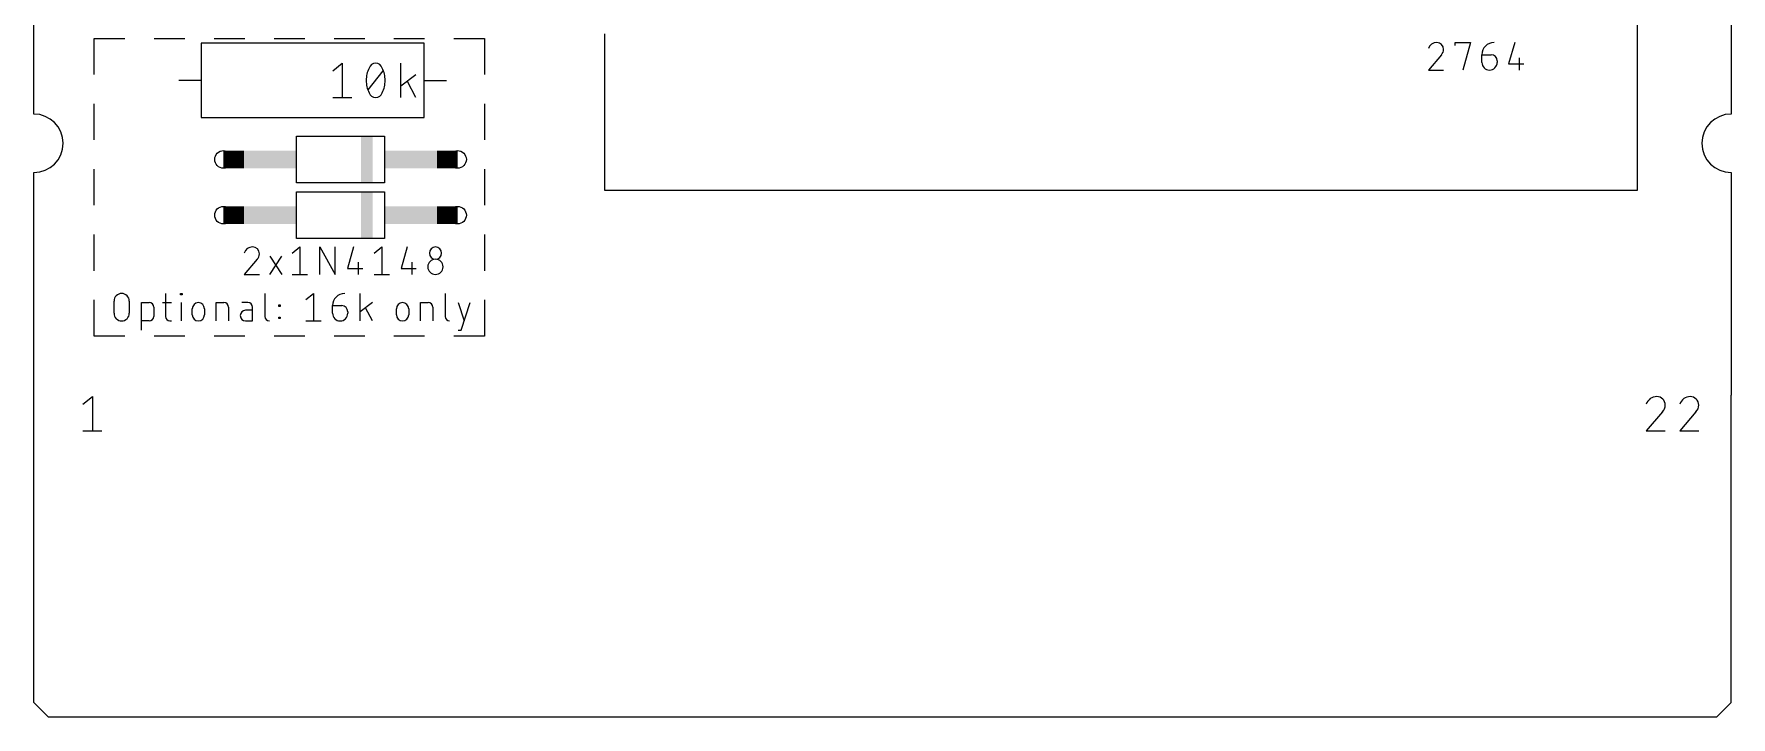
# Model space of a CAD drawing. Extents: x 0 to 58, y 0 to 63.7.
# Drawn here: x 0 to 58, y 0 to 23.3 of the extents above; entities that cross this region are included whole.
import ezdxf

# ---------------------------------------------------------------- set-up
doc = ezdxf.new("R2010")
doc.units = 0
for name, color, linetype in [('20', 30, 'CONTINUOUS'), ('21', 253, 'CONTINUOUS'), ('51', 253, 'CONTINUOUS')]:
    doc.layers.add(name, color=color, linetype=linetype)

# ---------------------------------------------------------------- blocks, each defined once
blk = doc.blocks.new('RECT')
blk.add_solid([(-0.5, -0.5), (0.5, -0.5), (-0.5, 0.5), (0.5, 0.5)])

msp = doc.modelspace()

# ---------------------------------------------------------------- linework, layer by layer
at = {"layer": '20'}
for p, q in [((0, 20.6), (0, 42.9)), ((58, 42.9), (58, 20.6)), ((0, 11), (0, 18.6)), ((58, 18.6), (58, 11)), ((0, 0.5), (0, 11)), ((58, 0.5), (58, 11)), ((0.5, 0), (0, 0.5)), ((57.5, 0), (0.5, 0)), ((57.5, 0), (58, 0.5))]:
    msp.add_line(p, q, dxfattribs=at)
for centre, start, end in [((0, 19.6), 0, 90), ((58, 19.6), 90, 180), ((0, 19.6), 270, 0), ((58, 19.6), 180, 270)]:
    msp.add_arc(centre, 1, start, end, dxfattribs=at)
at = {"layer": '21'}
for p, q in [((54.8005, 18.0023), (54.8005, 31.2103)), ((19.4945, 23.3362), (19.4945, 18.0023)), ((2.0638, 23.1775), (3.1116, 23.1775)), ((2.0638, 21.9455), (2.0638, 23.1775)), ((4.1116, 23.1775), (5.1595, 23.1775)), ((13.335, 23.0188), (5.715, 23.0188)), ((5.715, 23.0188), (5.715, 20.4788)), ((6.1595, 23.1775), (7.2073, 23.1775)), ((8.2073, 23.1775), (9.2552, 23.1775)), ((10.2552, 23.1775), (11.303, 23.1775)), ((12.303, 23.1775), (13.3509, 23.1775)), ((13.335, 20.4788), (13.335, 23.0188)), ((14.3509, 23.1775), (15.3988, 23.1775)), ((15.3988, 23.1775), (15.3988, 21.9455)), ((48.0991, 22.6265), (47.6554, 22.1044)), ((48.5697, 22.9397), (48.5697, 23.0442)), ((48.5697, 23.0442), (49.0919, 23.0442)), ((49.0919, 23.0442), (48.8308, 22.1044)), ((49.4841, 22.6265), (49.7974, 22.6265)), ((49.4841, 22.3654), (49.4841, 22.6265)), ((50.6074, 23.0442), (50.3985, 22.3132)), ((10.2108, 22.0733), (10.5354, 22.333)), ((10.5354, 22.333), (10.5354, 21.1646)), ((11.4187, 21.4242), (11.938, 22.0733)), ((12.5372, 21.1646), (12.5372, 22.333)), ((47.6554, 22.1044), (48.1775, 22.1044)), ((50.0063, 22.4176), (50.0063, 22.3654)), ((50.3985, 22.3132), (50.9207, 22.3132)), ((50.764, 22.522), (50.764, 22.1044)), ((5.715, 21.7488), (4.953, 21.7488)), ((13.0564, 21.9435), (12.5372, 21.554)), ((13.0564, 21.1646), (12.7643, 21.7163)), ((13.335, 21.7488), (14.097, 21.7488)), ((2.0638, 19.7135), (2.0638, 20.9455)), ((10.2108, 21.1646), (10.8599, 21.1646)), ((15.3988, 20.9455), (15.3988, 19.7135)), ((5.715, 20.4788), (13.335, 20.4788)), ((8.9775, 19.85), (11.9775, 19.85)), ((8.9775, 18.25), (8.9775, 19.85)), ((11.9775, 19.85), (11.9775, 18.25)), ((2.0638, 17.4815), (2.0638, 18.7135)), ((15.3988, 18.7135), (15.3988, 17.4815)), ((11.9775, 18.25), (8.9775, 18.25)), ((19.4945, 18.0023), (54.8005, 18.0023)), ((8.9775, 17.945), (11.9775, 17.945)), ((8.9775, 16.345), (8.9775, 17.945)), ((11.9775, 17.945), (11.9775, 16.345)), ((2.0638, 15.2495), (2.0638, 16.4815)), ((11.9775, 16.345), (8.9775, 16.345)), ((15.3988, 16.4815), (15.3988, 15.2495)), ((8.057, 15.1194), (8.4747, 15.7459)), ((8.057, 15.7459), (8.4747, 15.1194)), ((8.8278, 15.8503), (9.0888, 16.0592)), ((9.0888, 16.0592), (9.0888, 15.1194)), ((9.7726, 15.1194), (9.7726, 16.0592)), ((9.7726, 16.0592), (10.2947, 15.1194)), ((10.2947, 15.1194), (10.2947, 16.0592)), ((10.9264, 16.0592), (10.7175, 15.3282)), ((11.6319, 15.8503), (11.893, 16.0592)), ((11.893, 16.0592), (11.893, 15.1194)), ((12.7552, 16.0592), (12.5463, 15.3282)), ((7.6256, 15.6415), (7.1819, 15.1194)), ((7.1819, 15.1194), (7.704, 15.1194)), ((8.8278, 15.1194), (9.3499, 15.1194)), ((10.7175, 15.3282), (11.2396, 15.3282)), ((11.083, 15.537), (11.083, 15.1194)), ((11.6319, 15.1194), (12.154, 15.1194)), ((12.5463, 15.3282), (13.0684, 15.3282)), ((12.9118, 15.537), (12.9118, 15.1194)), ((2.0638, 13.0175), (2.0638, 14.2495)), ((2.7369, 13.7929), (2.7369, 14.2106)), ((3.259, 14.2106), (3.259, 13.7929)), ((3.6775, 13.2186), (3.6775, 14.1584)), ((3.6775, 14.1584), (3.9386, 14.1584)), ((4.0952, 14.0018), (4.0952, 13.6885)), ((4.3886, 14.1584), (4.7018, 14.1584)), ((4.493, 14.4717), (4.493, 13.6885)), ((5.0139, 14.4194), (5.0139, 14.4717)), ((5.0139, 14.4717), (5.0662, 14.4717)), ((5.0662, 14.4194), (5.0139, 14.4194)), ((5.04, 13.5319), (5.04, 14.1584)), ((5.0662, 14.4717), (5.0662, 14.4194)), ((5.4103, 13.7407), (5.4103, 13.9495)), ((5.828, 13.9495), (5.828, 13.7407)), ((6.2333, 13.5319), (6.2333, 14.1584)), ((6.2333, 14.1584), (6.4943, 14.1584)), ((6.651, 14.0018), (6.651, 13.5319)), ((7.3127, 14.1584), (7.1039, 14.1584)), ((7.4694, 13.5319), (7.4694, 14.0018)), ((7.8917, 14.4717), (7.8917, 13.6885)), ((8.3667, 14.0279), (8.3667, 14.0801)), ((8.3667, 14.0801), (8.4189, 14.0801)), ((8.4189, 14.0279), (8.3667, 14.0279)), ((8.4189, 14.0801), (8.4189, 14.0279)), ((9.29, 14.2628), (9.5511, 14.4717)), ((9.5511, 14.4717), (9.5511, 13.5319)), ((10.2044, 14.054), (10.5177, 14.054)), ((10.2044, 13.7929), (10.2044, 14.054)), ((11.151, 13.5319), (11.151, 14.4717)), ((11.5687, 14.1584), (11.151, 13.8451)), ((11.5687, 13.5319), (11.3338, 13.9756)), ((12.3902, 13.7407), (12.3902, 13.9495)), ((12.8079, 13.9495), (12.8079, 13.7407)), ((13.2132, 13.5319), (13.2132, 14.1584)), ((13.2132, 14.1584), (13.4742, 14.1584)), ((13.6308, 14.0018), (13.6308, 13.5319)), ((14.0487, 14.4717), (14.0487, 13.6885)), ((14.4933, 14.1584), (14.7022, 13.5319)), ((14.5977, 13.2186), (14.911, 14.1584)), ((15.3988, 14.2495), (15.3988, 13.0175)), ((3.9386, 13.5319), (3.6775, 13.5319)), ((4.6496, 13.5319), (4.7018, 13.5319)), ((7.4694, 13.8973), (7.2344, 13.8973)), ((7.2344, 13.5319), (7.4694, 13.5319)), ((8.3667, 13.6102), (8.3667, 13.6624)), ((8.3667, 13.6624), (8.4189, 13.6624)), ((8.4189, 13.6102), (8.3667, 13.6102)), ((8.4189, 13.6624), (8.4189, 13.6102)), ((9.29, 13.5319), (9.8121, 13.5319)), ((10.7265, 13.8451), (10.7265, 13.7929)), ((3.1116, 13.0175), (2.0638, 13.0175)), ((5.1595, 13.0175), (4.1116, 13.0175)), ((7.2073, 13.0175), (6.1595, 13.0175)), ((9.2552, 13.0175), (8.2073, 13.0175)), ((11.303, 13.0175), (10.2552, 13.0175)), ((13.3509, 13.0175), (12.303, 13.0175)), ((15.3988, 13.0175), (14.3509, 13.0175)), ((14.4933, 13.2186), (14.5977, 13.2186)), ((1.6754, 10.6896), (2, 10.9492)), ((2, 10.9492), (2, 9.7808)), ((55.6557, 10.4299), (55.1039, 9.7808)), ((56.7987, 10.4299), (56.2469, 9.7808)), ((1.6754, 9.7808), (2.3246, 9.7808)), ((55.1039, 9.7808), (55.7531, 9.7808)), ((56.2469, 9.7808), (56.8961, 9.7808))]:
    msp.add_line(p, q, dxfattribs=at)
for centre, radius, start, end in [((47.9425, 22.7423), 0.3018, 90.0001, 162.055), ((47.9425, 22.8092), 0.235, 0, 90), ((47.9251, 22.8092), 0.2524, 313.6042, 359.9995), ((49.9018, 22.6265), 0.4177, 90.0004, 180), ((49.7974, 22.4176), 0.2088, 0, 90), ((12.3166, 21.7488), 0.9628, 154.0109, 180.0001), ((11.6784, 22.0928), 0.2402, 90, 161.0751), ((11.6784, 22.0928), 0.2402, 18.9248, 90.0002), ((11.0401, 21.7488), 0.9629, 359.9999, 25.9891), ((49.7452, 22.3654), 0.2611, 180, 0), ((12.3167, 21.7488), 0.9629, 180, 205.9888), ((11.04, 21.7488), 0.9629, 334.0112, 360), ((11.6784, 21.4047), 0.2402, 198.9254, 269.9998), ((11.6784, 21.4047), 0.2402, 270, 341.0747), ((7.469, 15.7573), 0.3018, 90.0001, 162.055), ((7.469, 15.8242), 0.235, 0, 90), ((7.4516, 15.8242), 0.2524, 313.6042, 359.9995), ((13.7218, 15.8503), 0.2088, 0, 180), ((13.7218, 15.8503), 0.2088, 180, 0), ((13.7218, 15.3804), 0.2611, 0, 180), ((13.7218, 15.3804), 0.2611, 180, 0), ((2.9979, 14.2106), 0.2611, 0, 180), ((3.9386, 14.0017), 0.1566, 0.0011, 90), ((5.6192, 13.9495), 0.2088, 0, 180), ((6.4943, 14.0017), 0.1566, 0.0011, 90), ((7.3127, 14.0018), 0.1566, 0, 90), ((10.6221, 14.054), 0.4177, 90.0004, 180), ((10.5177, 13.8451), 0.2088, 0, 90), ((12.599, 13.9495), 0.2088, 0, 180), ((13.4742, 14.0017), 0.1566, 0.0011, 90), ((2.9979, 13.7929), 0.2611, 180, 0), ((3.9386, 13.6885), 0.1566, 270, 0), ((4.6496, 13.6885), 0.1566, 180, 270), ((5.6192, 13.7407), 0.2088, 180, 0), ((7.2344, 13.7146), 0.1827, 90, 270), ((8.0484, 13.6885), 0.1566, 180, 270), ((10.4655, 13.7929), 0.2611, 180, 0), ((12.599, 13.7407), 0.2088, 180, 0), ((14.2053, 13.6885), 0.1566, 180, 270), ((55.461, 10.5739), 0.3753, 90.0001, 162.0549), ((55.461, 10.6571), 0.2921, 0, 90), ((55.4393, 10.6571), 0.3138, 313.604, 359.9996), ((56.604, 10.5739), 0.3753, 90.0001, 162.0549), ((56.604, 10.6571), 0.2921, 0, 90), ((56.5823, 10.6571), 0.3138, 313.604, 359.9996)]:
    msp.add_arc(centre, radius, start, end, dxfattribs=at)
at = {"layer": '51'}
for centre in [(6.4775, 19.05), (14.4775, 19.05), (6.4775, 17.145), (14.4775, 17.145)]:
    msp.add_circle(centre, 0.3, dxfattribs=at)

# ---------------------------------------------------------------- block references
at = {"layer": '21'}
for p, xscale, yscale in [((11.3775, 19.05), 0.4, 1.6), ((8.0775, 19.05), 1.8, 0.6), ((12.8775, 19.05), 1.8, 0.6), ((8.0775, 17.145), 1.8, 0.6), ((11.3775, 17.145), 0.4, 1.6), ((12.8775, 17.145), 1.8, 0.6)]:
    msp.add_blockref('RECT', p, dxfattribs=dict(at, xscale=xscale, yscale=yscale))
at = {"layer": '51', "xscale": 0.7, "yscale": 0.6}
for p in [(6.8275, 19.05), (14.1275, 19.05), (6.8275, 17.145), (14.1275, 17.145)]:
    msp.add_blockref('RECT', p, dxfattribs=at)

doc.saveas('drawing.dxf')
